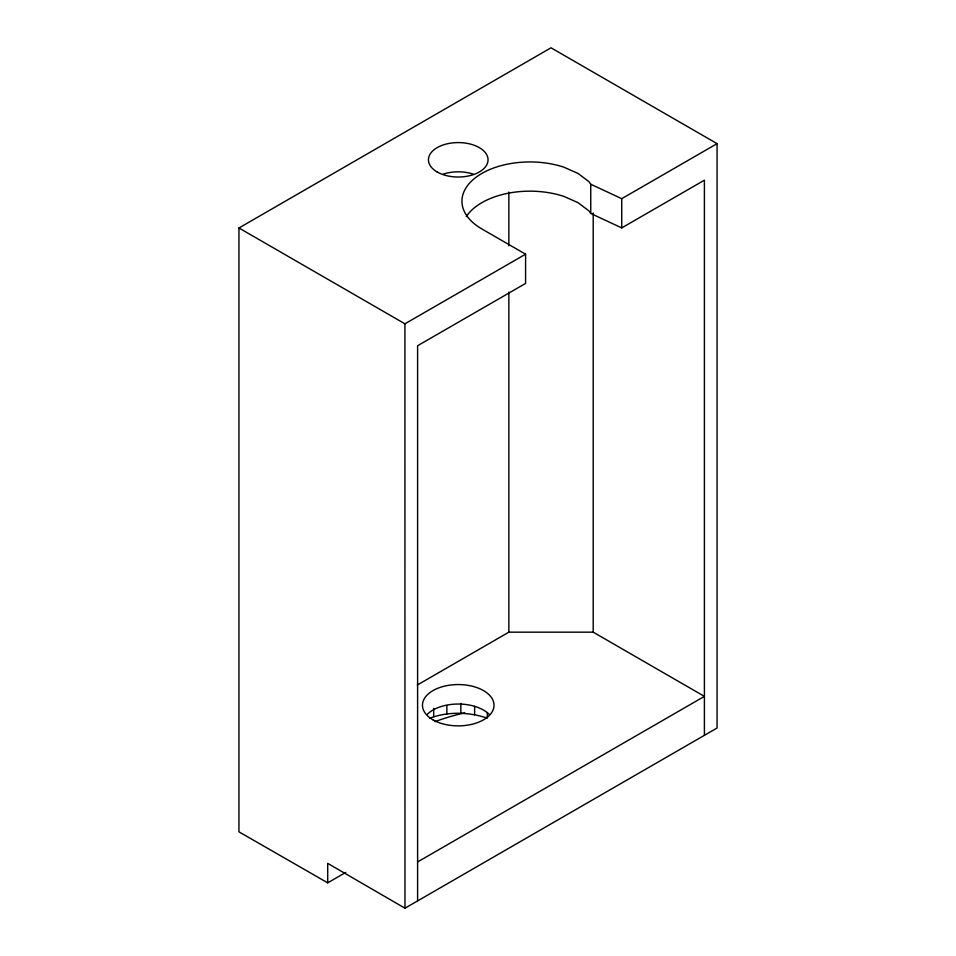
<?xml version="1.0" encoding="UTF-8"?>
<svg xmlns="http://www.w3.org/2000/svg" width="956" height="956" viewBox="0 0 956 956"><rect width="100%" height="100%" fill="white"/><g stroke="black" fill="none" stroke-linecap="round" stroke-linejoin="round"><path stroke-width="1.43" d="M327.705 882.842L327.705 863.364L404.974 908.2L717.06 728.018L717.06 143.651L551.026 47.8L238.94 227.982L238.94 831.828L327.705 882.842L345.797 872.398M417.605 900.887L417.605 345.737L525.585 283.418L525.585 254.2L481.86 228.95A67.996 39.256 0 0 1 475.992 177.302A67.996 39.256 0 0 1 563.932 167.204L578.022 173.442L588.824 181.568L590.748 184.245L621.747 198.681L717.06 143.651M238.94 227.982L404.926 323.809L525.585 254.2M466.301 216.594A67.996 39.256 0 0 1 563.932 196.422L578.022 202.66L588.824 210.786L590.748 213.463L621.747 227.898L704.405 180.182L704.405 735.331M417.306 685.022L508.855 632.167L593.198 632.167L704.405 696.374L417.605 861.93M429.853 718.147C448.185 711.348 468.87 711.993 487.309 718.111L487.309 712.555M621.747 198.681L621.747 227.898M593.198 212.949L593.198 632.167M590.748 184.245L590.748 213.463M508.855 192.06L508.855 245.764M508.855 292.022L508.855 632.167M474.642 706.317L474.642 714.658M460.852 703.473L460.852 713.212M446.882 705.528L446.882 713.881M433.689 708.265L433.689 716.606M404.926 323.809L404.974 908.2M443.333 174.112A29.815 17.22 0 0 1 473.16 174.112M435.088 721.625A167.001 96.413 0 0 1 464.724 712.853M427.248 714.359A35.79 20.662 0 0 1 489.233 714.359M437.155 171.972A29.815 17.22 0 0 0 487.046 164.253A29.815 17.22 0 0 0 450.527 143.173A29.815 17.22 0 0 0 437.155 171.972M432.937 719.82A35.79 20.662 0 0 0 492.806 710.559A35.79 20.662 0 0 0 448.985 685.261A35.79 20.662 0 0 0 432.937 719.82"/></g></svg>
